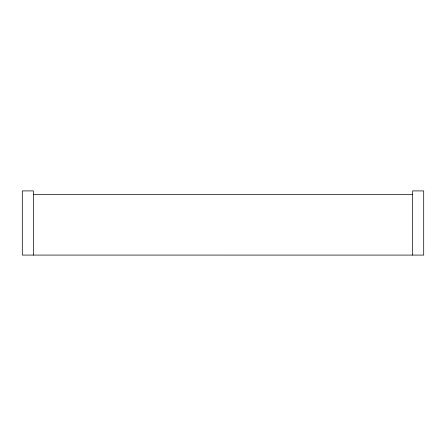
<?xml version="1.0" encoding="UTF-8"?>
<svg xmlns="http://www.w3.org/2000/svg" width="446" height="446" viewBox="0 0 446 446"><rect width="100%" height="100%" fill="white"/><g stroke="black" fill="none" stroke-linecap="round" stroke-linejoin="round"><path stroke-width="0.67" d="M33.45 194.64L412.55 194.64M412.55 255.09L412.55 190.91L423.7 190.91L423.7 255.09L22.3 255.084L22.3 190.91L33.45 190.91L33.45 255.09"/></g></svg>
